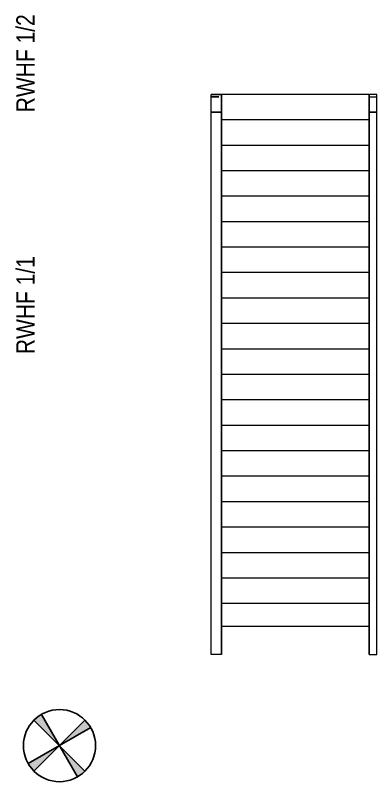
# Model space of a CAD drawing. Header units: metres. Extents: x -941 to 1333, y -28 to 1490.
# Drawn here: x 840.29 to 843.25, y 358.11 to 364.38 of the extents above; entities that cross this region are included whole.
import ezdxf

# ---------------------------------------------------------------- set-up
doc = ezdxf.new("R2010")
doc.units = ezdxf.units.M
doc.layers.add('00', color=7, linetype='Continuous')
doc.styles.add('style2A', font='swissc.ttf')

# ---------------------------------------------------------------- blocks, each defined once
blk = doc.blocks.new('auto-sprinkler')
at = {"layer": '00'}
h = blk.add_hatch(color=161, dxfattribs=at)
h.dxf.hatch_style = 1
h.paths.add_polyline_path([(0, 0), (-0.075, 0.1299, 0.065543), (-0.1061, 0.1061)])
h.paths.add_polyline_path([(0, 0), (0.1299, 0.075, 0.065543), (0.1061, 0.1061)])
h.paths.add_polyline_path([(0.075, -0.1299, 0.065543), (0.1061, -0.1061), (0, 0)])
h.paths.add_polyline_path([(-0.1299, -0.075, 0.065543), (-0.1061, -0.1061), (0, 0)])
at = {"layer": '00', "color": 170}
for points in [[(0.075, -0.1299), (-0.075, 0.1299)], [(-0.1061, -0.1061), (0.1061, 0.1061)], [(0.1061, -0.1061), (-0.1061, 0.1061)], [(-0.1299, -0.075), (0.1299, 0.075)]]:
    blk.add_lwpolyline(points, dxfattribs=at)
blk.add_circle((0, 0), 0.15, dxfattribs=at)

msp = doc.modelspace()

# ---------------------------------------------------------------- linework, layer by layer
at = {"lineweight": 18}
for points in [[(841.97737, 359.14736), (841.89406, 359.14736), (841.89406, 362.10499), (841.89406, 363.7296)], [(841.97737, 363.7296), (841.97737, 362.06333), (841.97737, 363.7296)], [(843.18542, 363.7296), (841.97737, 363.7296)], [(843.18542, 359.14736), (843.2479, 359.14736), (843.2479, 361.60511), (843.2479, 363.7296), (843.18542, 363.7296), (843.18542, 363.58381), (843.2479, 363.58381), (843.18542, 363.58381)], [(843.18542, 363.7296), (843.18542, 361.64676), (843.18542, 363.7296)], [(843.18542, 363.60463), (843.18542, 363.70878), (843.2479, 363.70878)], [(843.18542, 363.60463), (843.18542, 363.60463)], [(843.18542, 363.52132), (841.97737, 363.52132)], [(843.18542, 363.31304), (841.97737, 363.31304)], [(843.18542, 363.10475), (841.97737, 363.10475)], [(843.18542, 362.89647), (841.97737, 362.89647)], [(843.18542, 362.68818), (841.97737, 362.68818)], [(843.18542, 362.4799), (841.97737, 362.4799)], [(843.18542, 362.27162), (841.97737, 362.27162)], [(841.97737, 362.06333), (841.97737, 359.14736), (841.97737, 362.06333)], [(843.18542, 362.06333), (841.97737, 362.06333)], [(843.18542, 361.85505), (842.72719, 361.85505), (841.97737, 361.85505)], [(843.18542, 361.64676), (841.97737, 361.64676)], [(843.18542, 361.64676), (843.18542, 359.14736), (843.18542, 361.64676)], [(843.18542, 361.43848), (841.97737, 361.43848)], [(843.18542, 361.2302), (841.97737, 361.2302)], [(843.18542, 361.02191), (841.97737, 361.02191)], [(843.18542, 360.81363), (841.97737, 360.81363)], [(843.18542, 360.60534), (841.97737, 360.60534)], [(843.18542, 360.39706), (841.97737, 360.39706)], [(843.18542, 360.18878), (841.97737, 360.18878)], [(843.18542, 359.98049), (841.97737, 359.98049)], [(843.18542, 359.77221), (841.97737, 359.77221)], [(843.18542, 359.56392), (841.97737, 359.56392)], [(843.18542, 359.37647), (841.97737, 359.37647)]]:
    msp.add_lwpolyline(points, dxfattribs=at)
at = {"lineweight": 25}
for points in [[(841.89406, 363.7296), (841.97737, 363.7296), (841.97737, 363.58381), (841.89406, 363.58381), (841.95654, 363.58381)], [(841.89406, 363.70878), (841.95654, 363.70878)], [(841.97737, 363.60463), (841.97737, 363.70878)], [(841.95654, 363.60463), (841.95654, 363.60463)]]:
    msp.add_lwpolyline(points, dxfattribs=at)

# ---------------------------------------------------------------- block references
at = {"xscale": 1.966340933767644, "yscale": 1.966340933767644, "zscale": 1.966340933767644}
msp.add_blockref('auto-sprinkler', (840.65349, 358.40185), dxfattribs=at)

# ---------------------------------------------------------------- texts
at = {"char_height": 0.149988, "attachment_point": 7, "rotation": 90, "style": 'style2A'}
for s, insert in [('RWHF 1/2', (840.45237, 363.58381)), ('RWHF 1/1', (840.45237, 361.60511))]:
    msp.add_mtext(s, dxfattribs=dict(at, insert=insert))

doc.saveas('drawing.dxf')
